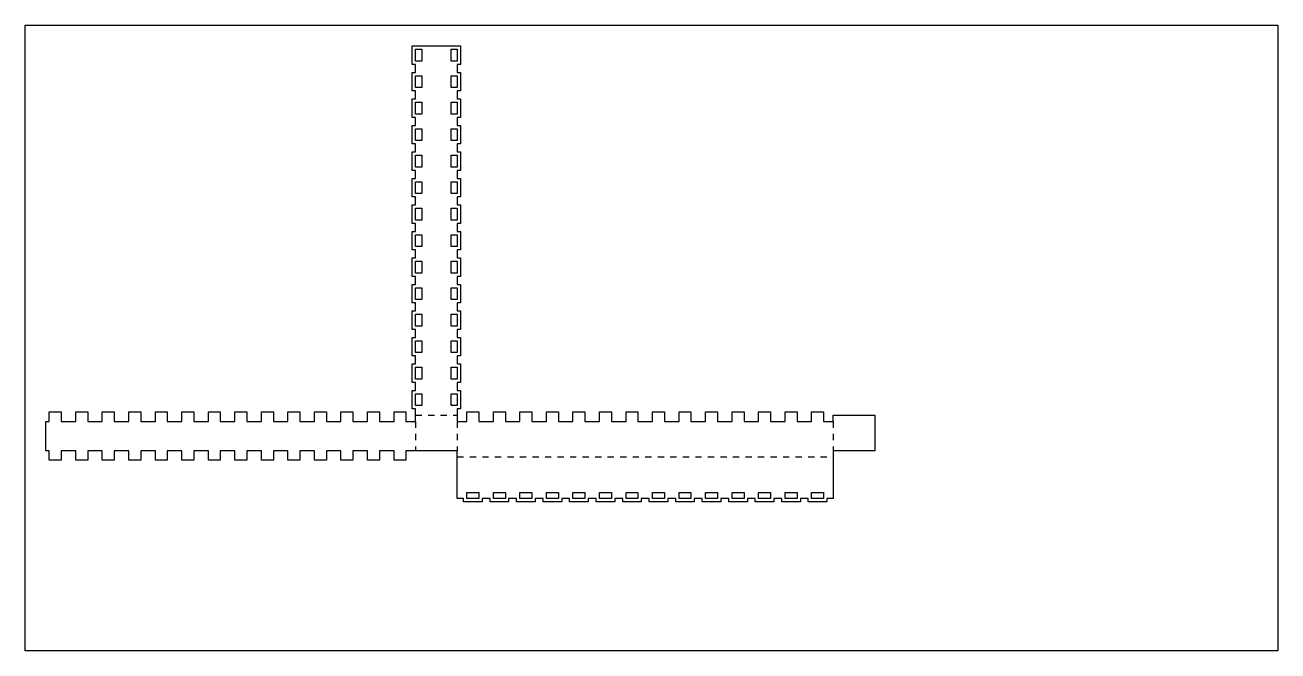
# Model space of a CAD drawing. Header units: metres. Extents: x 0 to 600, y -1550 to 300.
# Drawn here: x 0 to 600, y -620 to -320 of the extents above; entities that cross this region are included whole.
import ezdxf

# ---------------------------------------------------------------- set-up
doc = ezdxf.new("R2010")
doc.units = ezdxf.units.M

msp = doc.modelspace()

# ---------------------------------------------------------------- linework, layer by layer
at = {"layer": '4'}
for p, q in [((187, -330.005), (187, -330)), ((187, -330), (207, -330)), ((207, -330), (207, -330.005)), ((185.4125, -338.895), (185.4125, -330.005)), ((185.4125, -330.005), (187, -330.005)), ((187, -337.3075), (187, -331.5925)), ((187, -331.5925), (190, -331.5925)), ((190, -331.5925), (190, -337.3075)), ((204, -337.3075), (204, -331.5925)), ((204, -331.5925), (207, -331.5925)), ((207, -330.005), (208.5875, -330.005)), ((207, -331.5925), (207, -337.3075)), ((208.5875, -330.005), (208.5875, -338.895)), ((187, -338.895), (185.4125, -338.895)), ((190, -337.3075), (187, -337.3075)), ((187, -342.705), (187, -338.895)), ((207, -337.3075), (204, -337.3075)), ((208.5875, -338.895), (207, -338.895)), ((207, -338.895), (207, -342.705)), ((185.4125, -351.595), (185.4125, -342.705)), ((185.4125, -342.705), (187, -342.705)), ((187, -350.0075), (187, -344.2925)), ((187, -344.2925), (190, -344.2925)), ((190, -344.2925), (190, -350.0075)), ((204, -350.0075), (204, -344.2925)), ((204, -344.2925), (207, -344.2925)), ((207, -342.705), (208.5875, -342.705)), ((207, -344.2925), (207, -350.0075)), ((208.5875, -342.705), (208.5875, -351.595)), ((187, -351.595), (185.4125, -351.595)), ((190, -350.0075), (187, -350.0075)), ((187, -355.405), (187, -351.595)), ((207, -350.0075), (204, -350.0075)), ((208.5875, -351.595), (207, -351.595)), ((207, -351.595), (207, -355.405)), ((185.4125, -364.295), (185.4125, -355.405)), ((185.4125, -355.405), (187, -355.405)), ((187, -362.7075), (187, -356.9925)), ((187, -356.9925), (190, -356.9925)), ((190, -356.9925), (190, -362.7075)), ((204, -362.7075), (204, -356.9925)), ((204, -356.9925), (207, -356.9925)), ((207, -355.405), (208.5875, -355.405)), ((207, -356.9925), (207, -362.7075)), ((208.5875, -355.405), (208.5875, -364.295)), ((187, -364.295), (185.4125, -364.295)), ((190, -362.7075), (187, -362.7075)), ((187, -368.105), (187, -364.295)), ((207, -362.7075), (204, -362.7075)), ((208.5875, -364.295), (207, -364.295)), ((207, -364.295), (207, -368.105)), ((185.4125, -376.995), (185.4125, -368.105)), ((185.4125, -368.105), (187, -368.105)), ((187, -375.4075), (187, -369.6925)), ((187, -369.6925), (190, -369.6925)), ((190, -369.6925), (190, -375.4075)), ((204, -375.4075), (204, -369.6925)), ((204, -369.6925), (207, -369.6925)), ((207, -368.105), (208.5875, -368.105)), ((207, -369.6925), (207, -375.4075)), ((208.5875, -368.105), (208.5875, -376.995)), ((187, -376.995), (185.4125, -376.995)), ((190, -375.4075), (187, -375.4075)), ((187, -380.805), (187, -376.995)), ((207, -375.4075), (204, -375.4075)), ((208.5875, -376.995), (207, -376.995)), ((207, -376.995), (207, -380.805)), ((185.4125, -389.695), (185.4125, -380.805)), ((185.4125, -380.805), (187, -380.805)), ((187, -388.1075), (187, -382.3925)), ((187, -382.3925), (190, -382.3925)), ((190, -382.3925), (190, -388.1075)), ((204, -388.1075), (204, -382.3925)), ((204, -382.3925), (207, -382.3925)), ((207, -380.805), (208.5875, -380.805)), ((207, -382.3925), (207, -388.1075)), ((208.5875, -380.805), (208.5875, -389.695)), ((187, -389.695), (185.4125, -389.695)), ((190, -388.1075), (187, -388.1075)), ((187, -393.505), (187, -389.695)), ((207, -388.1075), (204, -388.1075)), ((208.5875, -389.695), (207, -389.695)), ((207, -389.695), (207, -393.505)), ((185.4125, -402.395), (185.4125, -393.505)), ((185.4125, -393.505), (187, -393.505)), ((187, -400.8075), (187, -395.0925)), ((187, -395.0925), (190, -395.0925)), ((190, -395.0925), (190, -400.8075)), ((204, -400.8075), (204, -395.0925)), ((204, -395.0925), (207, -395.0925)), ((207, -393.505), (208.5875, -393.505)), ((207, -395.0925), (207, -400.8075)), ((208.5875, -393.505), (208.5875, -402.395)), ((190, -400.8075), (187, -400.8075)), ((207, -400.8075), (204, -400.8075)), ((187, -402.395), (185.4125, -402.395)), ((185.4125, -415.095), (185.4125, -406.205)), ((185.4125, -406.205), (187, -406.205)), ((187, -406.205), (187, -402.395)), ((187, -413.5075), (187, -407.7925)), ((187, -407.7925), (190, -407.7925)), ((190, -407.7925), (190, -413.5075)), ((204, -413.5075), (204, -407.7925)), ((204, -407.7925), (207, -407.7925)), ((208.5875, -402.395), (207, -402.395)), ((207, -402.395), (207, -406.205)), ((207, -406.205), (208.5875, -406.205)), ((207, -407.7925), (207, -413.5075)), ((208.5875, -406.205), (208.5875, -415.095)), ((190, -413.5075), (187, -413.5075)), ((207, -413.5075), (204, -413.5075)), ((187, -415.095), (185.4125, -415.095)), ((185.4125, -427.795), (185.4125, -418.905)), ((185.4125, -418.905), (187, -418.905)), ((187, -418.905), (187, -415.095)), ((208.5875, -415.095), (207, -415.095)), ((207, -415.095), (207, -418.905)), ((207, -418.905), (208.5875, -418.905)), ((208.5875, -418.905), (208.5875, -427.795)), ((187, -426.2075), (187, -420.4925)), ((187, -420.4925), (190, -420.4925)), ((190, -420.4925), (190, -426.2075)), ((204, -426.2075), (204, -420.4925)), ((204, -420.4925), (207, -420.4925)), ((207, -420.4925), (207, -426.2075)), ((187, -427.795), (185.4125, -427.795)), ((185.4125, -440.495), (185.4125, -431.605)), ((185.4125, -431.605), (187, -431.605)), ((190, -426.2075), (187, -426.2075)), ((187, -431.605), (187, -427.795)), ((207, -426.2075), (204, -426.2075)), ((208.5875, -427.795), (207, -427.795)), ((207, -427.795), (207, -431.605)), ((207, -431.605), (208.5875, -431.605)), ((208.5875, -431.605), (208.5875, -440.495)), ((187, -438.9075), (187, -433.1925)), ((187, -433.1925), (190, -433.1925)), ((190, -433.1925), (190, -438.9075)), ((204, -438.9075), (204, -433.1925)), ((204, -433.1925), (207, -433.1925)), ((207, -433.1925), (207, -438.9075)), ((187, -440.495), (185.4125, -440.495)), ((190, -438.9075), (187, -438.9075)), ((187, -444.305), (187, -440.495)), ((207, -438.9075), (204, -438.9075)), ((208.5875, -440.495), (207, -440.495)), ((207, -440.495), (207, -444.305)), ((185.4125, -453.195), (185.4125, -444.305)), ((185.4125, -444.305), (187, -444.305)), ((187, -451.6075), (187, -445.8925)), ((187, -445.8925), (190, -445.8925)), ((190, -445.8925), (190, -451.6075)), ((204, -451.6075), (204, -445.8925)), ((204, -445.8925), (207, -445.8925)), ((207, -444.305), (208.5875, -444.305)), ((207, -445.8925), (207, -451.6075)), ((208.5875, -444.305), (208.5875, -453.195)), ((187, -453.195), (185.4125, -453.195)), ((190, -451.6075), (187, -451.6075)), ((187, -457.005), (187, -453.195)), ((207, -451.6075), (204, -451.6075)), ((208.5875, -453.195), (207, -453.195)), ((207, -453.195), (207, -457.005)), ((185.4125, -465.895), (185.4125, -457.005)), ((185.4125, -457.005), (187, -457.005)), ((187, -464.3075), (187, -458.5925)), ((187, -458.5925), (190, -458.5925)), ((190, -458.5925), (190, -464.3075)), ((204, -464.3075), (204, -458.5925)), ((204, -458.5925), (207, -458.5925)), ((207, -457.005), (208.5875, -457.005)), ((207, -458.5925), (207, -464.3075)), ((208.5875, -457.005), (208.5875, -465.895)), ((187, -465.895), (185.4125, -465.895)), ((190, -464.3075), (187, -464.3075)), ((187, -469.705), (187, -465.895)), ((207, -464.3075), (204, -464.3075)), ((208.5875, -465.895), (207, -465.895)), ((207, -465.895), (207, -469.705)), ((185.4125, -478.595), (185.4125, -469.705)), ((185.4125, -469.705), (187, -469.705)), ((187, -477.0075), (187, -471.2925)), ((187, -471.2925), (190, -471.2925)), ((190, -471.2925), (190, -477.0075)), ((204, -477.0075), (204, -471.2925)), ((204, -471.2925), (207, -471.2925)), ((207, -469.705), (208.5875, -469.705)), ((207, -471.2925), (207, -477.0075)), ((208.5875, -469.705), (208.5875, -478.595)), ((187, -478.595), (185.4125, -478.595)), ((190, -477.0075), (187, -477.0075)), ((187, -482.405), (187, -478.595)), ((207, -477.0075), (204, -477.0075)), ((208.5875, -478.595), (207, -478.595)), ((207, -478.595), (207, -482.405)), ((185.4125, -491.295), (185.4125, -482.405)), ((185.4125, -482.405), (187, -482.405)), ((187, -489.7075), (187, -483.9925)), ((187, -483.9925), (190, -483.9925)), ((190, -483.9925), (190, -489.7075)), ((204, -489.7075), (204, -483.9925)), ((204, -483.9925), (207, -483.9925)), ((207, -482.405), (208.5875, -482.405)), ((207, -483.9925), (207, -489.7075)), ((208.5875, -482.405), (208.5875, -491.295)), ((187, -491.295), (185.4125, -491.295)), ((190, -489.7075), (187, -489.7075)), ((187, -495.105), (187, -491.295)), ((207, -489.7075), (204, -489.7075)), ((208.5875, -491.295), (207, -491.295)), ((207, -491.295), (207, -495.105)), ((185.4125, -503.995), (185.4125, -495.105)), ((185.4125, -495.105), (187, -495.105)), ((187, -502.4075), (187, -496.6925)), ((187, -496.6925), (190, -496.6925)), ((190, -496.6925), (190, -502.4075)), ((204, -502.4075), (204, -496.6925)), ((204, -496.6925), (207, -496.6925)), ((207, -495.105), (208.5875, -495.105)), ((207, -496.6925), (207, -502.4075)), ((208.5875, -495.105), (208.5875, -503.995)), ((187, -503.995), (185.4125, -503.995)), ((190, -502.4075), (187, -502.4075)), ((187, -510), (187, -503.995)), ((207, -502.4075), (204, -502.4075)), ((208.5875, -503.995), (207, -503.995)), ((207, -503.995), (207, -510)), ((10, -524), (10, -510)), ((10, -510), (11.5925, -510)), ((11.5925, -510), (11.5925, -505.4125)), ((11.5925, -505.4125), (17.3075, -505.4125)), ((17.3075, -505.4125), (17.3075, -510)), ((17.3075, -510), (24.2925, -510)), ((24.2925, -510), (24.2925, -505.4125)), ((24.2925, -505.4125), (30.0075, -505.4125)), ((30.0075, -505.4125), (30.0075, -510)), ((30.0075, -510), (36.9925, -510)), ((36.9925, -510), (36.9925, -505.4125)), ((36.9925, -505.4125), (42.7075, -505.4125)), ((42.7075, -505.4125), (42.7075, -510)), ((42.7075, -510), (49.6925, -510)), ((49.6925, -510), (49.6925, -505.4125)), ((49.6925, -505.4125), (55.4075, -505.4125)), ((55.4075, -505.4125), (55.4075, -510)), ((55.4075, -510), (62.3925, -510)), ((62.3925, -510), (62.3925, -505.4125)), ((62.3925, -505.4125), (68.1075, -505.4125)), ((68.1075, -505.4125), (68.1075, -510)), ((68.1075, -510), (75.0925, -510)), ((75.0925, -510), (75.0925, -505.4125)), ((75.0925, -505.4125), (80.8075, -505.4125)), ((80.8075, -505.4125), (80.8075, -510)), ((80.8075, -510), (87.7925, -510)), ((87.7925, -510), (87.7925, -505.4125)), ((87.7925, -505.4125), (93.5075, -505.4125)), ((93.5075, -505.4125), (93.5075, -510)), ((93.5075, -510), (100.4925, -510)), ((100.4925, -510), (100.4925, -505.4125)), ((100.4925, -505.4125), (106.2075, -505.4125)), ((106.2075, -505.4125), (106.2075, -510)), ((106.2075, -510), (113.1925, -510)), ((113.1925, -510), (113.1925, -505.4125)), ((113.1925, -505.4125), (118.9075, -505.4125)), ((118.9075, -505.4125), (118.9075, -510)), ((118.9075, -510), (125.8925, -510)), ((125.8925, -510), (125.8925, -505.4125)), ((125.8925, -505.4125), (131.6075, -505.4125)), ((131.6075, -505.4125), (131.6075, -510)), ((131.6075, -510), (138.5925, -510)), ((138.5925, -510), (138.5925, -505.4125)), ((138.5925, -505.4125), (144.3075, -505.4125)), ((144.3075, -505.4125), (144.3075, -510)), ((144.3075, -510), (151.2925, -510)), ((151.2925, -510), (151.2925, -505.4125)), ((151.2925, -505.4125), (157.0075, -505.4125)), ((157.0075, -505.4125), (157.0075, -510)), ((157.0075, -510), (163.9925, -510)), ((163.9925, -510), (163.9925, -505.4125)), ((163.9925, -505.4125), (169.7075, -505.4125)), ((169.7075, -505.4125), (169.7075, -510)), ((169.7075, -510), (176.6925, -510)), ((176.6925, -510), (176.6925, -505.4125)), ((176.6925, -505.4125), (182.4075, -505.4125)), ((182.4075, -505.4125), (182.4075, -510)), ((182.4075, -510), (187, -510)), ((207, -510), (211.5925, -510)), ((211.5925, -510), (211.5925, -505.4125)), ((211.5925, -505.4125), (217.3075, -505.4125)), ((217.3075, -505.4125), (217.3075, -510)), ((217.3075, -510), (224.2925, -510)), ((224.2925, -510), (224.2925, -505.4125)), ((224.2925, -505.4125), (230.0075, -505.4125)), ((230.0075, -505.4125), (230.0075, -510)), ((230.0075, -510), (236.9925, -510)), ((236.9925, -510), (236.9925, -505.4125)), ((236.9925, -505.4125), (242.7075, -505.4125)), ((242.7075, -505.4125), (242.7075, -510)), ((242.7075, -510), (249.6925, -510)), ((249.6925, -510), (249.6925, -505.4125)), ((249.6925, -505.4125), (255.4075, -505.4125)), ((255.4075, -505.4125), (255.4075, -510)), ((255.4075, -510), (262.3925, -510)), ((262.3925, -510), (262.3925, -505.4125)), ((262.3925, -505.4125), (268.1075, -505.4125)), ((268.1075, -505.4125), (268.1075, -510)), ((268.1075, -510), (275.0925, -510)), ((275.0925, -510), (275.0925, -505.4125)), ((275.0925, -505.4125), (280.8075, -505.4125)), ((280.8075, -505.4125), (280.8075, -510)), ((280.8075, -510), (287.7925, -510)), ((287.7925, -510), (287.7925, -505.4125)), ((287.7925, -505.4125), (293.5075, -505.4125)), ((293.5075, -505.4125), (293.5075, -510)), ((293.5075, -510), (300.4925, -510)), ((300.4925, -510), (300.4925, -505.4125)), ((300.4925, -505.4125), (306.2075, -505.4125)), ((306.2075, -505.4125), (306.2075, -510)), ((306.2075, -510), (313.1925, -510)), ((313.1925, -510), (313.1925, -505.4125)), ((313.1925, -505.4125), (318.9075, -505.4125)), ((318.9075, -505.4125), (318.9075, -510)), ((318.9075, -510), (325.8925, -510)), ((325.8925, -510), (325.8925, -505.4125)), ((325.8925, -505.4125), (331.6075, -505.4125)), ((331.6075, -505.4125), (331.6075, -510)), ((331.6075, -510), (338.5925, -510)), ((338.5925, -510), (338.5925, -505.4125)), ((338.5925, -505.4125), (344.3075, -505.4125)), ((344.3075, -505.4125), (344.3075, -510)), ((344.3075, -510), (351.2925, -510)), ((351.2925, -510), (351.2925, -505.4125)), ((351.2925, -505.4125), (357.0075, -505.4125)), ((357.0075, -505.4125), (357.0075, -510)), ((357.0075, -510), (363.9925, -510)), ((363.9925, -510), (363.9925, -505.4125)), ((363.9925, -505.4125), (369.7075, -505.4125)), ((369.7075, -505.4125), (369.7075, -510)), ((369.7075, -510), (376.6925, -510)), ((376.6925, -510), (376.6925, -505.4125)), ((376.6925, -505.4125), (382.4075, -505.4125)), ((382.4075, -505.4125), (382.4075, -510)), ((382.4075, -510), (387, -510)), ((387, -510), (387, -507)), ((387, -507), (407, -507)), ((407, -507), (407, -524)), ((11.5925, -524), (10, -524)), ((11.5925, -528.5875), (11.5925, -524)), ((24.2925, -524), (17.3075, -524)), ((17.3075, -524), (17.3075, -528.5875)), ((24.2925, -528.5875), (24.2925, -524)), ((36.9925, -524), (30.0075, -524)), ((30.0075, -524), (30.0075, -528.5875)), ((36.9925, -528.5875), (36.9925, -524)), ((49.6925, -524), (42.7075, -524)), ((42.7075, -524), (42.7075, -528.5875)), ((49.6925, -528.5875), (49.6925, -524)), ((62.3925, -524), (55.4075, -524)), ((55.4075, -524), (55.4075, -528.5875)), ((62.3925, -528.5875), (62.3925, -524)), ((75.0925, -524), (68.1075, -524)), ((68.1075, -524), (68.1075, -528.5875)), ((75.0925, -528.5875), (75.0925, -524)), ((87.7925, -524), (80.8075, -524)), ((80.8075, -524), (80.8075, -528.5875)), ((87.7925, -528.5875), (87.7925, -524)), ((100.4925, -524), (93.5075, -524)), ((93.5075, -524), (93.5075, -528.5875)), ((100.4925, -528.5875), (100.4925, -524)), ((113.1925, -524), (106.2075, -524)), ((106.2075, -524), (106.2075, -528.5875)), ((113.1925, -528.5875), (113.1925, -524)), ((125.8925, -524), (118.9075, -524)), ((118.9075, -524), (118.9075, -528.5875)), ((125.8925, -528.5875), (125.8925, -524)), ((138.5925, -524), (131.6075, -524)), ((131.6075, -524), (131.6075, -528.5875)), ((138.5925, -528.5875), (138.5925, -524)), ((151.2925, -524), (144.3075, -524)), ((144.3075, -524), (144.3075, -528.5875)), ((151.2925, -528.5875), (151.2925, -524)), ((163.9925, -524), (157.0075, -524)), ((157.0075, -524), (157.0075, -528.5875)), ((163.9925, -528.5875), (163.9925, -524)), ((176.6925, -524), (169.7075, -524)), ((169.7075, -524), (169.7075, -528.5875)), ((176.6925, -528.5875), (176.6925, -524)), ((207, -524), (182.4075, -524)), ((182.4075, -524), (182.4075, -528.5875)), ((207, -547), (207, -524)), ((407, -524), (387, -524)), ((387, -524), (387, -547)), ((17.3075, -528.5875), (11.5925, -528.5875)), ((30.0075, -528.5875), (24.2925, -528.5875)), ((42.7075, -528.5875), (36.9925, -528.5875)), ((55.4075, -528.5875), (49.6925, -528.5875)), ((68.1075, -528.5875), (62.3925, -528.5875)), ((80.8075, -528.5875), (75.0925, -528.5875)), ((93.5075, -528.5875), (87.7925, -528.5875)), ((106.2075, -528.5875), (100.4925, -528.5875)), ((118.9075, -528.5875), (113.1925, -528.5875)), ((131.6075, -528.5875), (125.8925, -528.5875)), ((144.3075, -528.5875), (138.5925, -528.5875)), ((157.0075, -528.5875), (151.2925, -528.5875)), ((169.7075, -528.5875), (163.9925, -528.5875)), ((182.4075, -528.5875), (176.6925, -528.5875)), ((211.5925, -547), (211.5925, -544)), ((211.5925, -544), (217.3075, -544)), ((217.3075, -544), (217.3075, -547)), ((224.2925, -547), (224.2925, -544)), ((224.2925, -544), (230.0075, -544)), ((230.0075, -544), (230.0075, -547)), ((236.9925, -547), (236.9925, -544)), ((236.9925, -544), (242.7075, -544)), ((242.7075, -544), (242.7075, -547)), ((249.6925, -547), (249.6925, -544)), ((249.6925, -544), (255.4075, -544)), ((255.4075, -544), (255.4075, -547)), ((262.3925, -547), (262.3925, -544)), ((262.3925, -544), (268.1075, -544)), ((268.1075, -544), (268.1075, -547)), ((275.0925, -547), (275.0925, -544)), ((275.0925, -544), (280.8075, -544)), ((280.8075, -544), (280.8075, -547)), ((287.7925, -547), (287.7925, -544)), ((287.7925, -544), (293.5075, -544)), ((293.5075, -544), (293.5075, -547)), ((300.4925, -547), (300.4925, -544)), ((300.4925, -544), (306.2075, -544)), ((306.2075, -544), (306.2075, -547)), ((313.1925, -547), (313.1925, -544)), ((313.1925, -544), (318.9075, -544)), ((318.9075, -544), (318.9075, -547)), ((325.8925, -547), (325.8925, -544)), ((325.8925, -544), (331.6075, -544)), ((331.6075, -544), (331.6075, -547)), ((338.5925, -547), (338.5925, -544)), ((338.5925, -544), (344.3075, -544)), ((344.3075, -544), (344.3075, -547)), ((351.2925, -547), (351.2925, -544)), ((351.2925, -544), (357.0075, -544)), ((357.0075, -544), (357.0075, -547)), ((363.9925, -547), (363.9925, -544)), ((363.9925, -544), (369.7075, -544)), ((369.7075, -544), (369.7075, -547)), ((376.6925, -547), (376.6925, -544)), ((376.6925, -544), (382.4075, -544)), ((382.4075, -544), (382.4075, -547)), ((210.005, -547), (207, -547)), ((210.005, -548.5875), (210.005, -547)), ((218.895, -548.5875), (210.005, -548.5875)), ((217.3075, -547), (211.5925, -547)), ((222.705, -547), (218.895, -547)), ((218.895, -547), (218.895, -548.5875)), ((222.705, -548.5875), (222.705, -547)), ((231.595, -548.5875), (222.705, -548.5875)), ((230.0075, -547), (224.2925, -547)), ((235.405, -547), (231.595, -547)), ((231.595, -547), (231.595, -548.5875)), ((235.405, -548.5875), (235.405, -547)), ((244.295, -548.5875), (235.405, -548.5875)), ((242.7075, -547), (236.9925, -547)), ((248.105, -547), (244.295, -547)), ((244.295, -547), (244.295, -548.5875)), ((248.105, -548.5875), (248.105, -547)), ((256.995, -548.5875), (248.105, -548.5875)), ((255.4075, -547), (249.6925, -547)), ((260.805, -547), (256.995, -547)), ((256.995, -547), (256.995, -548.5875)), ((260.805, -548.5875), (260.805, -547)), ((269.695, -548.5875), (260.805, -548.5875)), ((268.1075, -547), (262.3925, -547)), ((273.505, -547), (269.695, -547)), ((269.695, -547), (269.695, -548.5875)), ((273.505, -548.5875), (273.505, -547)), ((282.395, -548.5875), (273.505, -548.5875)), ((280.8075, -547), (275.0925, -547)), ((286.205, -547), (282.395, -547)), ((282.395, -547), (282.395, -548.5875)), ((286.205, -548.5875), (286.205, -547)), ((295.095, -548.5875), (286.205, -548.5875)), ((293.5075, -547), (287.7925, -547)), ((298.905, -547), (295.095, -547)), ((295.095, -547), (295.095, -548.5875)), ((298.905, -548.5875), (298.905, -547)), ((307.795, -548.5875), (298.905, -548.5875)), ((306.2075, -547), (300.4925, -547)), ((311.605, -547), (307.795, -547)), ((307.795, -547), (307.795, -548.5875)), ((311.605, -548.5875), (311.605, -547)), ((320.495, -548.5875), (311.605, -548.5875)), ((318.9075, -547), (313.1925, -547)), ((324.305, -547), (320.495, -547)), ((320.495, -547), (320.495, -548.5875)), ((324.305, -548.5875), (324.305, -547)), ((333.195, -548.5875), (324.305, -548.5875)), ((331.6075, -547), (325.8925, -547)), ((337.005, -547), (333.195, -547)), ((333.195, -547), (333.195, -548.5875)), ((337.005, -548.5875), (337.005, -547)), ((345.895, -548.5875), (337.005, -548.5875)), ((344.3075, -547), (338.5925, -547)), ((349.705, -547), (345.895, -547)), ((345.895, -547), (345.895, -548.5875)), ((349.705, -548.5875), (349.705, -547)), ((358.595, -548.5875), (349.705, -548.5875)), ((357.0075, -547), (351.2925, -547)), ((362.405, -547), (358.595, -547)), ((358.595, -547), (358.595, -548.5875)), ((362.405, -548.5875), (362.405, -547)), ((371.295, -548.5875), (362.405, -548.5875)), ((369.7075, -547), (363.9925, -547)), ((375.105, -547), (371.295, -547)), ((371.295, -547), (371.295, -548.5875)), ((375.105, -548.5875), (375.105, -547)), ((383.995, -548.5875), (375.105, -548.5875)), ((382.4075, -547), (376.6925, -547)), ((387, -547), (383.995, -547)), ((383.995, -547), (383.995, -548.5875))]:
    msp.add_line(p, q, dxfattribs=at)
at = {"layer": 'fold-line'}
for p, q in [((187, -507), (190, -507)), ((187, -510), (187, -513)), ((193, -507), (196, -507)), ((199, -507), (202, -507)), ((205, -507), (207, -507)), ((207, -510), (207, -513)), ((387, -510), (387, -513)), ((187, -516), (187, -519)), ((207, -516), (207, -519)), ((387, -516), (387, -519)), ((187, -522), (187, -524)), ((207, -522), (207, -524)), ((387, -522), (387, -524)), ((207, -527), (210, -527)), ((213, -527), (216, -527)), ((219, -527), (222, -527)), ((225, -527), (228, -527)), ((231, -527), (234, -527)), ((237, -527), (240, -527)), ((243, -527), (246, -527)), ((249, -527), (252, -527)), ((255, -527), (258, -527)), ((261, -527), (264, -527)), ((267, -527), (270, -527)), ((273, -527), (276, -527)), ((279, -527), (282, -527)), ((285, -527), (288, -527)), ((291, -527), (294, -527)), ((297, -527), (300, -527)), ((303, -527), (306, -527)), ((309, -527), (312, -527)), ((315, -527), (318, -527)), ((321, -527), (324, -527)), ((327, -527), (330, -527)), ((333, -527), (336, -527)), ((339, -527), (342, -527)), ((345, -527), (348, -527)), ((351, -527), (354, -527)), ((357, -527), (360, -527)), ((363, -527), (366, -527)), ((369, -527), (372, -527)), ((375, -527), (378, -527)), ((381, -527), (384, -527))]:
    msp.add_line(p, q, dxfattribs=at)
at = {"layer": 'sheet_boundary_3'}
for p, q in [((0, -320), (600, -320)), ((0, -620), (0, -320)), ((600, -320), (600, -620)), ((600, -620), (0, -620))]:
    msp.add_line(p, q, dxfattribs=at)

doc.saveas('drawing.dxf')
